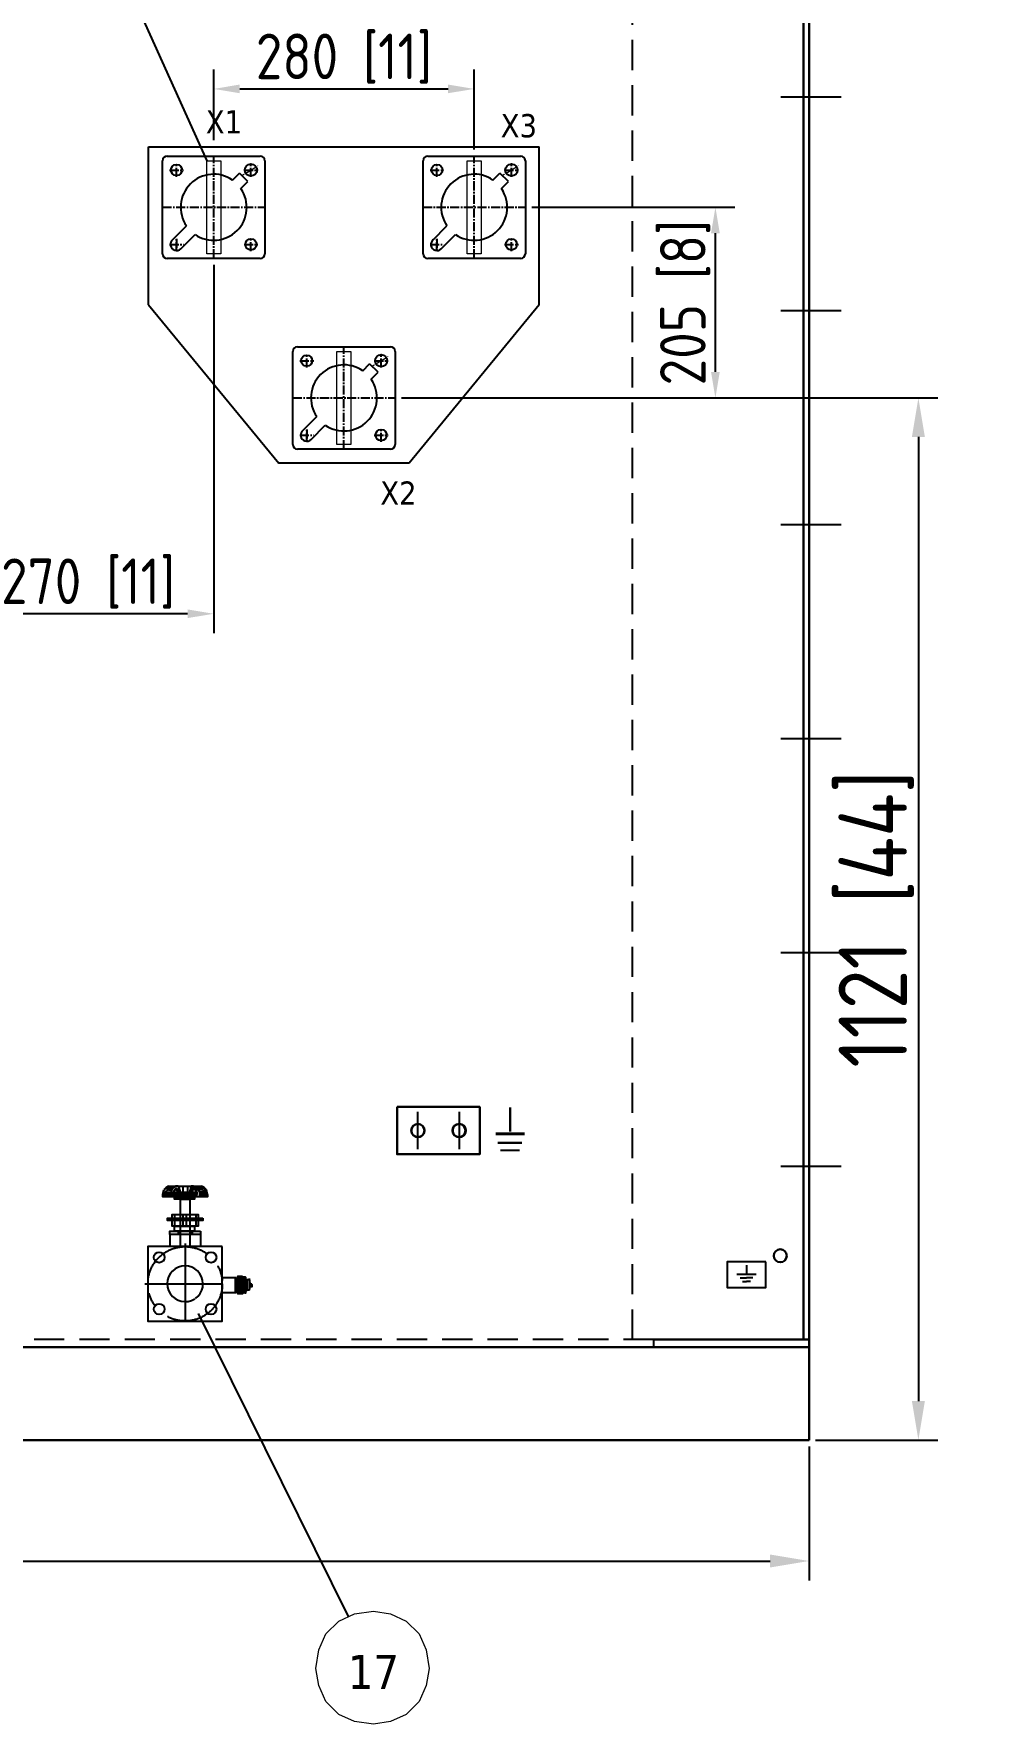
# Model space of a CAD drawing. Header units: inches. Extents: x 198356 to 209798, y -190593 to -183267.
# Drawn here: x 200912 to 201928, y -186338 to -184521 of the extents above; entities that cross this region are included whole.
import ezdxf

# ---------------------------------------------------------------- set-up
doc = ezdxf.new("R2010")
doc.units = ezdxf.units.IN
doc.header["$LTSCALE"] = 13
for name, pattern in [('CENTER', [50.8, 31.75, -6.35, 6.35, -6.35]), ('CENTER2', [1.125, 0.75, -0.125, 0.125, -0.125]), ('CENTERX2', [101.6, 63.5, -12.7, 12.7, -12.7]), ('DASHED', [0.75, 0.5, -0.25])]:
    doc.linetypes.add(name, pattern=pattern)
doc.layers.get('0').update_dxf_attribs({"color": 1, "linetype": 'CENTER'})
for name, color, linetype in [('1', 4, 'Continuous'), ('4虚线层', 6, 'DASHED'), ('7标注层', 4, 'Continuous'), ('中心线', 1, 'CENTER2'), ('粗实线', 4, 'Continuous')]:
    doc.layers.add(name, color=color, linetype=linetype)
for name, color, linetype, lineweight in [('1粗实线', 4, 'Continuous', 50), ('2细实线', 3, 'Continuous', 20), ('尺寸层', 7, 'Continuous', 15), ('标注、文本', 3, 'Continuous', 25), ('铁心', 3, 'Continuous', 0)]:
    doc.layers.add(name, color=color, linetype=linetype, lineweight=lineweight)
doc.styles.get("Standard").update_dxf_attribs({"font": 'gbenor.shx', "bigfont": 'gbcbig.shx'})
doc.styles.add('Tahoma$001', font='tahoma.ttf', dxfattribs={"height": 2.159784})
doc.dimstyles.new('英寸 1-10', dxfattribs={"dimscale": 14, "dimtxt": 3.5, "dimasz": 2, "dimexe": 1.5, "dimexo": 0.5, "dimgap": 0.5, "dimtad": 1, "dimtoh": 1, "dimdec": 0, "dimdsep": 46, "dimtxsty": 'Standard', "dimcen": 2.5, "dimclrd": 3, "dimclre": 3, "dimclrt": 3, "dimadec": 0, "dimazin": 2, "dimtfac": 1, "dimtdec": 0, "dimtmove": 0, "dimatfit": 2, "dimfxl": 1, "dimarcsym": 0})

# ---------------------------------------------------------------- blocks, each defined once
blk = doc.blocks.new('A$C1DFE2BEF')
at = {"layer": '粗实线'}
h = blk.add_hatch(color=256, dxfattribs=at)
h.dxf.hatch_style = 2
h.paths.add_polyline_path([(99.9, 51.8), (99.9, 32.8), (104.9, 32.8)])
h = blk.add_hatch(color=256, dxfattribs=at)
h.dxf.hatch_style = 2
h.paths.add_polyline_path([(99.9, 51.8), (104.9, 51.8), (104.9, 32.8)])
at = {"layer": '1', "color": 1, "linetype": 'CENTERX2', "lineweight": -3, "ltscale": 0.1}
for p, q in [((43.3, 87.1), (43.3, 0)), ((0, 43.6), (86.7, 43.6))]:
    blk.add_line(p, q, dxfattribs=at)
at = {"layer": '1'}
blk.add_lwpolyline([(83.3, 83.6), (3.3, 83.6), (3.3, 3.6), (83.3, 3.6)], close=True, dxfattribs=at)
at = {"layer": '1', "color": 1, "linetype": 'CENTERX2', "lineweight": -3, "ltscale": 0.1}
blk.add_circle((43.3, 43.6), 40, dxfattribs=at)
at = {"layer": '1'}
for centre in [(15.5, 72), (71.2, 72), (15.5, 16.4), (71.2, 16.4)]:
    blk.add_circle(centre, 5.76, dxfattribs=at)
blk.add_arc((43.3, 43.6), 19.2, 305.0033, 302.381, dxfattribs=at)
at = {"layer": '粗实线'}
for points in [[(25.6, 148.6), (23, 147.3), (20.5, 144.8)], [(25.6, 147.3), (23, 146), (20.5, 144.8)], [(25.6, 146), (24.3, 144.8), (23, 143.5)], [(35.7, 148.6), (33.2, 148.6), (29.4, 146), (28.1, 142.2)], [(33.2, 146), (31.9, 144.8), (30.6, 142.2)], [(35.7, 142.2), (35.7, 144.8), (34.5, 146)], [(38.3, 142.2), (37, 147.3), (35.7, 148.6)], [(35.7, 144.8), (35.7, 146)], [(48.4, 142.2), (49.7, 147.3), (49.7, 148.6)], [(52.2, 146), (51, 146), (51, 144.8), (51, 142.2)], [(58.6, 142.2), (56, 146), (52.2, 148.6)], [(56, 142.2), (54.8, 144.8), (52.2, 146)], [(66.2, 144.8), (63.7, 147.3), (61.1, 148.6)], [(64.9, 144.8), (63.7, 146), (61.1, 147.3)], [(63.7, 143.5), (62.4, 144.8), (61.1, 146)], [(67.5, 139.7), (67.5, 137.1), (19.2, 137.1), (19.2, 139.7)], [(58.6, 139.7), (67.5, 139.7), (67.5, 137.1), (19.2, 137.1), (19.2, 139.7), (28.1, 139.7)], [(25.6, 144.8), (24.3, 144.8), (23, 143.5)], [(33.2, 144.8), (31.9, 144.8), (30.6, 142.2)], [(30.6, 137.1), (30.6, 142.2), (30.6, 139.7)], [(30.6, 139.7), (56, 139.7)], [(35.7, 142.2), (34.5, 144.8)], [(52.2, 144.8), (51, 144.8)], [(56, 142.2), (54.8, 144.8), (52.2, 144.8)], [(56, 137.1), (56, 142.2), (56, 139.7)], [(63.7, 143.5), (62.4, 144.8), (61.1, 144.8)], [(29.4, 114.3), (29.4, 118.1), (57.3, 118.1), (57.3, 114.3)], [(57.3, 111.7), (57.3, 105.4), (29.4, 105.4), (29.4, 111.7)], [(83.3, 50.5), (97.3, 50.5), (97.3, 34), (83.3, 34)], [(108.7, 35.3), (108.7, 49.3), (108.7, 50.5), (107.5, 50.5)], [(110, 36.6), (110, 48), (108.7, 48)], [(110, 36.6), (108.7, 35.3)], [(112.6, 36.6), (112.6, 48), (110, 48)], [(112.6, 48), (112.6, 46.7)], [(112.6, 36.6), (112.6, 37.8)], [(115.1, 42.9), (115.1, 41.7), (113.8, 41.7), (113.8, 42.9), (115.1, 42.9), (115.1, 40.4), (115.1, 42.9), (115.1, 41.7), (115.1, 40.4)], [(107.5, 34), (108.7, 34), (108.7, 35.3)]]:
    blk.add_lwpolyline(points, dxfattribs=at)
for points in [[(53.5, 137.1), (53.5, 134.6), (31.9, 134.6), (31.9, 137.1)], [(48.4, 134.6), (48.4, 83.6), (38.3, 83.6), (38.3, 134.6)], [(62.4, 114.3), (62.4, 113), (24.3, 113), (24.3, 114.3)], [(62.4, 113), (62.4, 111.7), (24.3, 111.7), (24.3, 113)], [(59.9, 100.3), (59.9, 96.5), (26.8, 96.5), (26.8, 100.3)], [(53.5, 105.4), (53.5, 100.3), (31.9, 100.3), (31.9, 105.4)], [(99.9, 49.3), (99.9, 35.3), (97.3, 35.3), (97.3, 49.3)], [(104.9, 51.8), (104.9, 32.8), (99.9, 32.8), (99.9, 51.8)], [(107.5, 50.5), (107.5, 34), (106.2, 34), (106.2, 50.5)], [(113.8, 44.2), (113.8, 40.4), (112.6, 40.4), (112.6, 44.2)]]:
    blk.add_lwpolyline(points, close=True, dxfattribs=at)
for points in [[(25.6, 148.6), (25.6, 148.6), (61.1, 148.6), (61.1, 148.6)], [(25.6, 147.3), (25.6, 147.3), (30.6, 147.3), (30.6, 147.3)], [(25.6, 146), (25.6, 146), (29.4, 146), (29.4, 146)], [(33.2, 146), (33.2, 146), (34.5, 146), (34.5, 146)], [(40.8, 148.6), (40.8, 148.6), (40.8, 137.1), (40.8, 137.1)], [(45.9, 148.6), (45.9, 148.6), (45.9, 137.1), (45.9, 137.1)], [(52.2, 148.6), (52.2, 148.6), (49.7, 148.6), (49.7, 148.6)], [(49.7, 147.3), (49.7, 147.3), (49.7, 148.6), (49.7, 148.6)], [(52.2, 146), (52.2, 146), (52.2, 147.3), (52.2, 147.3)], [(52.2, 144.8), (52.2, 144.8), (52.2, 146), (52.2, 146)], [(61.1, 147.3), (61.1, 147.3), (54.8, 147.3), (54.8, 147.3)], [(61.1, 146), (61.1, 146), (57.3, 146), (57.3, 146)], [(19.2, 139.7), (19.2, 139.7), (20.5, 144.8), (20.5, 144.8)], [(19.2, 139.7), (19.2, 139.7), (20.5, 144.8), (20.5, 144.8)], [(20.5, 139.7), (20.5, 139.7), (23, 143.5), (23, 143.5)], [(21.8, 139.7), (21.8, 139.7), (23, 143.5), (23, 143.5)], [(28.1, 139.7), (28.1, 139.7), (21.8, 139.7), (21.8, 139.7)], [(23, 142.2), (23, 142.2), (28.1, 142.2), (28.1, 142.2)], [(25.6, 144.8), (25.6, 144.8), (29.4, 144.8), (29.4, 144.8)], [(28.1, 142.2), (28.1, 142.2), (28.1, 137.1), (28.1, 137.1)], [(28.1, 139.7), (28.1, 139.7), (30.6, 139.7), (30.6, 139.7)], [(30.6, 142.2), (30.6, 142.2), (56, 142.2), (56, 142.2)], [(56, 139.7), (56, 139.7), (30.6, 139.7), (30.6, 139.7)], [(33.2, 144.8), (33.2, 144.8), (34.5, 144.8), (34.5, 144.8)], [(51, 144.8), (51, 144.8), (49.7, 142.2), (49.7, 142.2)], [(61.1, 144.8), (61.1, 144.8), (57.3, 144.8), (57.3, 144.8)], [(58.6, 142.2), (58.6, 142.2), (63.7, 142.2), (63.7, 142.2)], [(63.7, 142.2), (63.7, 142.2), (58.6, 142.2), (58.6, 142.2)], [(58.6, 142.2), (58.6, 142.2), (58.6, 137.1), (58.6, 137.1)], [(67.5, 139.7), (67.5, 139.7), (58.6, 139.7), (58.6, 139.7)], [(58.6, 139.7), (58.6, 139.7), (64.9, 139.7), (64.9, 139.7)], [(64.9, 139.7), (64.9, 139.7), (63.7, 143.5), (63.7, 143.5)], [(64.9, 139.7), (64.9, 139.7), (63.7, 143.5), (63.7, 143.5)], [(67.5, 139.7), (67.5, 139.7), (64.9, 144.8), (64.9, 144.8)], [(67.5, 139.7), (67.5, 139.7), (66.2, 144.8), (66.2, 144.8)], [(67.5, 137.1), (67.5, 137.1), (67.5, 139.7), (67.5, 139.7)], [(31.9, 118.1), (31.9, 118.1), (31.9, 114.3), (31.9, 114.3)], [(31.9, 111.7), (31.9, 111.7), (31.9, 105.4), (31.9, 105.4)], [(40.8, 118.1), (40.8, 118.1), (40.8, 114.3), (40.8, 114.3)], [(40.8, 111.7), (40.8, 111.7), (40.8, 105.4), (40.8, 105.4)], [(44.6, 118.1), (44.6, 118.1), (44.6, 114.3), (44.6, 114.3)], [(44.6, 111.7), (44.6, 111.7), (44.6, 105.4), (44.6, 105.4)], [(54.8, 118.1), (54.8, 118.1), (54.8, 114.3), (54.8, 114.3)], [(54.8, 111.7), (54.8, 111.7), (54.8, 105.4), (54.8, 105.4)], [(26.8, 96.5), (26.8, 96.5), (26.8, 83.6), (26.8, 83.6)], [(35.7, 100.3), (35.7, 100.3), (35.7, 96.5), (35.7, 96.5)], [(37, 100.3), (37, 100.3), (37, 96.5), (37, 96.5)], [(49.7, 100.3), (49.7, 100.3), (49.7, 96.5), (49.7, 96.5)], [(51, 100.3), (51, 100.3), (51, 96.5), (51, 96.5)], [(59.9, 96.5), (59.9, 96.5), (59.9, 83.6), (59.9, 83.6)], [(106.2, 50.5), (106.2, 50.5), (104.9, 50.5), (104.9, 50.5)], [(107.5, 50.5), (107.5, 50.5), (107.5, 51.8), (107.5, 51.8)], [(112.6, 36.6), (112.6, 36.6), (110, 36.6), (110, 36.6)], [(112.6, 48), (112.6, 48), (112.6, 49.3), (112.6, 49.3)], [(112.6, 46.7), (112.6, 46.7), (112.6, 37.8), (112.6, 37.8)], [(112.6, 36.6), (112.6, 36.6), (112.6, 37.8), (112.6, 37.8)], [(106.2, 34), (106.2, 34), (104.9, 34), (104.9, 34)], [(107.5, 34), (107.5, 34), (107.5, 35.3), (107.5, 35.3)]]:
    blk.add_open_spline(points, degree=3, dxfattribs=at)
blk = doc.blocks.new('257561')
at = {"layer": '标注、文本'}
for p, q in [((856.87, 2219.06), (856.87, 2214.09)), ((851.69, 2214.09), (862.06, 2214.09)), ((853.4, 2212.22), (856.87, 2212.22)), ((854.71, 2210.17), (856.87, 2210.17)), ((860.35, 2212.22), (856.87, 2212.22)), ((859.04, 2210.17), (856.87, 2210.17))]:
    blk.add_line(p, q, dxfattribs=at)
blk = doc.blocks.new('*U71')
at = {"layer": '1', "color": 1, "linetype": 'CENTERX2', "lineweight": -3, "ltscale": 0.1}
blk.add_line((32.5, 0), (-32.5, 0), dxfattribs=at)
blk = doc.blocks.new('*D77')
at = {"layer": '2细实线', "color": 3, "linetype": 'ByBlock', "lineweight": -2}
for p, q in [((199645.8, -186039.8), (199645.8, -186183.8)), ((201745.8, -186039.8), (201745.8, -186183.8)), ((199687.8, -186162.8), (201703.8, -186162.8))]:
    blk.add_line(p, q, dxfattribs=at)
at = {"layer": '2细实线', "color": 3, "linetype": 'ByBlock'}
for points in [[(199687.8, -186155.8), (199687.8, -186169.8), (199645.8, -186162.8)], [(201703.8, -186155.8), (201703.8, -186169.8), (201745.8, -186162.8)]]:
    blk.add_solid(points, dxfattribs=at)
at = {"layer": 'Defpoints', "color": 0, "linetype": 'ByBlock'}
for p in [(199645.8, -186032.8), (201745.8, -186032.8), (201745.8, -186162.8)]:
    blk.add_point(p, dxfattribs=at)
at = {"layer": '2细实线', "color": 3, "linetype": 'ByBlock', "insert": (200695.8, -186117.6), "char_height": 73.5, "attachment_point": 5}
blk.add_mtext('2100 [83]', dxfattribs=at)
blk = doc.blocks.new('*D78')
at = {"layer": '2细实线', "color": 3, "linetype": 'ByBlock', "lineweight": -2}
for p, q in [((201587.8, -184912.3), (201884.3, -184912.3)), ((201863.3, -184954.3), (201863.3, -185990.8)), ((201752.8, -186032.8), (201884.3, -186032.8))]:
    blk.add_line(p, q, dxfattribs=at)
at = {"layer": '2细实线', "color": 3, "linetype": 'ByBlock'}
for points in [[(201856.3, -184954.3), (201870.3, -184954.3), (201863.3, -184912.3)], [(201856.3, -185990.8), (201870.3, -185990.8), (201863.3, -186032.8)]]:
    blk.add_solid(points, dxfattribs=at)
at = {"layer": 'Defpoints', "color": 0, "linetype": 'ByBlock'}
for p in [(201580.8, -184912.3), (201745.8, -186032.8), (201863.3, -186032.8)]:
    blk.add_point(p, dxfattribs=at)
at = {"layer": '2细实线', "color": 3, "linetype": 'ByBlock', "insert": (201818, -185472.6), "char_height": 73.5, "attachment_point": 5, "rotation": 90}
blk.add_mtext('1121 [44]', dxfattribs=at)
blk = doc.blocks.new('*D249')
at = {"layer": '2细实线', "color": 3, "linetype": 'ByBlock', "lineweight": -2}
for p, q in [((201105.8, -184769.3), (201105.8, -185165.4)), ((200835.8, -185136.7), (200835.8, -185165.4)), ((201077.8, -185144.4), (200863.8, -185144.4))]:
    blk.add_line(p, q, dxfattribs=at)
at = {"layer": '2细实线', "color": 3, "linetype": 'ByBlock'}
for points in [[(200863.8, -185139.7), (200863.8, -185149), (200835.8, -185144.4)], [(201077.8, -185139.7), (201077.8, -185149), (201105.8, -185144.4)]]:
    blk.add_solid(points, dxfattribs=at)
at = {"layer": 'Defpoints', "color": 0, "linetype": 'ByBlock'}
for p in [(201105.8, -184762.3), (200835.8, -185129.7), (200835.8, -185144.4)]:
    blk.add_point(p, dxfattribs=at)
at = {"layer": '2细实线', "color": 3, "linetype": 'ByBlock', "insert": (200970.8, -185111.9), "char_height": 49, "attachment_point": 5}
blk.add_mtext('270 [11]', dxfattribs=at)
blk = doc.blocks.new('*D250')
at = {"layer": '2细实线', "color": 3, "linetype": 'ByBlock', "lineweight": -2}
for p, q in [((201447.8, -184707.3), (201666.1, -184707.3)), ((201645.1, -184884.3), (201645.1, -184735.3)), ((201307.8, -184912.3), (201666.1, -184912.3))]:
    blk.add_line(p, q, dxfattribs=at)
at = {"layer": '2细实线', "color": 3, "linetype": 'ByBlock'}
for points in [[(201640.4, -184735.3), (201649.8, -184735.3), (201645.1, -184707.3)], [(201640.4, -184884.3), (201649.8, -184884.3), (201645.1, -184912.3)]]:
    blk.add_solid(points, dxfattribs=at)
at = {"layer": 'Defpoints', "color": 0, "linetype": 'ByBlock'}
for p in [(201440.8, -184707.3), (201645.1, -184707.3), (201300.8, -184912.3)]:
    blk.add_point(p, dxfattribs=at)
at = {"layer": '2细实线', "color": 3, "linetype": 'ByBlock', "insert": (201612.6, -184809.8), "char_height": 49, "attachment_point": 5, "rotation": 90}
blk.add_mtext('205 [8]', dxfattribs=at)
blk = doc.blocks.new('*D252')
at = {"layer": '2细实线', "color": 3, "linetype": 'ByBlock', "lineweight": -2}
for p, q in [((201105.8, -184635.3), (201105.8, -184559.1)), ((201385.8, -184645.3), (201385.8, -184559.1)), ((201133.8, -184580.1), (201357.8, -184580.1))]:
    blk.add_line(p, q, dxfattribs=at)
at = {"layer": '2细实线', "color": 3, "linetype": 'ByBlock'}
for points in [[(201133.8, -184575.4), (201133.8, -184584.7), (201105.8, -184580.1)], [(201357.8, -184575.4), (201357.8, -184584.7), (201385.8, -184580.1)]]:
    blk.add_solid(points, dxfattribs=at)
at = {"layer": 'Defpoints', "color": 0, "linetype": 'ByBlock'}
for p in [(201385.8, -184580.1), (201105.8, -184642.3), (201385.8, -184652.3)]:
    blk.add_point(p, dxfattribs=at)
at = {"layer": '2细实线', "color": 3, "linetype": 'ByBlock', "insert": (201245.8, -184547.6), "char_height": 49, "attachment_point": 5}
blk.add_mtext('280 [11]', dxfattribs=at)
blk = doc.blocks.new('A$C4AB3304A')
at = {"layer": '标注、文本', "color": 4, "lineweight": 30}
blk.add_lwpolyline([(0, 51), (89, 51), (89, 0), (0, 0)], close=True, dxfattribs=at)
for centre in [(22.5, 25.5), (66.5, 25.5)]:
    blk.add_circle(centre, 7, dxfattribs=at)

msp = doc.modelspace()

# ---------------------------------------------------------------- hatches: boundary and pattern name
at = {"layer": '尺寸层', "lineweight": 50}
for points in [[(201153.289, -184662.169), (201153.729, -184662.877), (201151.386, -184663.844)], [(201433.289, -184662.169), (201433.729, -184662.877), (201431.386, -184663.844)], [(201137.929, -184671.727), (201138.369, -184672.435), (201140.272, -184670.76)], [(201417.929, -184671.727), (201418.369, -184672.435), (201420.272, -184670.76)], [(201277.929, -184876.727), (201278.369, -184877.435), (201280.272, -184875.76)], [(201293.289, -184867.169), (201293.729, -184867.877), (201291.386, -184868.844)]]:
    msp.add_hatch(color=256, dxfattribs=at).paths.add_polyline_path(points, flags=0)

# ---------------------------------------------------------------- linework, layer by layer
at = {"color": 4, "linetype": 'ByBlock'}
for p, q in [((201035.829, -184642.302), (201455.829, -184642.302)), ((201035.829, -184812.302), (201035.829, -184642.302)), ((201455.829, -184812.302), (201455.829, -184642.302)), ((201035.829, -184812.302), (201175.829, -184982.302)), ((201455.829, -184812.302), (201315.829, -184982.302)), ((201315.829, -184982.302), (201175.829, -184982.302))]:
    msp.add_line(p, q, dxfattribs=at)
at = {"layer": '1', "color": 1, "linetype": 'CENTERX2', "lineweight": -3, "ltscale": 0.1}
for p, q in [((201325.354, -185720.03), (201325.354, -185680.03)), ((201369.854, -185720.03), (201369.854, -185680.03)), ((201369.854, -185720.03), (201369.854, -185680.03))]:
    msp.add_line(p, q, dxfattribs=at)
at = {"layer": '2细实线'}
for points in [[(201098.329, -184657.302), (201113.329, -184657.302), (201113.329, -184757.302), (201098.329, -184757.302)], [(201378.329, -184657.302), (201393.329, -184657.302), (201393.329, -184757.302), (201378.329, -184757.302)], [(201238.329, -184862.302), (201253.329, -184862.302), (201253.329, -184962.302), (201238.329, -184962.302)]]:
    msp.add_lwpolyline(points, close=True, dxfattribs=at)
at = {"layer": '4虚线层', "ltscale": 5}
for p, q in [((201555.829, -185924.802), (201555.829, -184223.802)), ((201578.951, -185924.802), (199792.522, -185924.802)), ((201578.951, -185932.802), (201578.951, -185924.802))]:
    msp.add_line(p, q, dxfattribs=at)
at = {"layer": '7标注层', "color": 3, "linetype": 'ByBlock'}
msp.add_lwpolyline([(200788.651, -183970.744), (201098.329, -184657.302)], dxfattribs=at)
at = {"layer": '中心线'}
for p, q in [((201065.829, -184674.532), (201065.829, -184660.072)), ((201105.829, -184762.302), (201105.829, -184652.302)), ((201145.829, -184674.532), (201145.829, -184660.072)), ((201345.829, -184674.532), (201345.829, -184660.072)), ((201385.829, -184762.302), (201385.829, -184652.302)), ((201425.829, -184674.532), (201425.829, -184660.072)), ((201058.43, -184667.321), (201073.319, -184667.321)), ((201138.43, -184667.321), (201153.319, -184667.321)), ((201338.43, -184667.321), (201353.319, -184667.321)), ((201418.43, -184667.321), (201433.319, -184667.321)), ((201050.829, -184707.302), (201160.829, -184707.302)), ((201330.829, -184707.302), (201440.829, -184707.302)), ((201058.43, -184747.302), (201073.319, -184747.302)), ((201065.829, -184754.513), (201065.829, -184740.053)), ((201065.829, -184741.302), (201065.829, -184753.302)), ((201138.43, -184747.321), (201153.319, -184747.321)), ((201145.829, -184754.532), (201145.829, -184740.072)), ((201338.43, -184747.302), (201353.319, -184747.302)), ((201345.829, -184754.513), (201345.829, -184740.053)), ((201345.829, -184741.302), (201345.829, -184753.302)), ((201418.43, -184747.321), (201433.319, -184747.321)), ((201425.829, -184754.532), (201425.829, -184740.072)), ((201205.829, -184879.532), (201205.829, -184865.072)), ((201245.829, -184967.302), (201245.829, -184857.302)), ((201285.829, -184879.532), (201285.829, -184865.072)), ((201198.43, -184872.321), (201213.319, -184872.321)), ((201278.43, -184872.321), (201293.319, -184872.321)), ((201190.829, -184912.302), (201300.829, -184912.302)), ((201198.43, -184952.302), (201213.319, -184952.302)), ((201205.829, -184959.513), (201205.829, -184945.053)), ((201205.829, -184946.302), (201205.829, -184958.302)), ((201278.43, -184952.321), (201293.319, -184952.321)), ((201285.829, -184959.532), (201285.829, -184945.072))]:
    msp.add_line(p, q, dxfattribs=at)
at = {"layer": '尺寸层'}
for p, q in [((201140.272, -184670.76), (201151.386, -184663.844)), ((201420.272, -184670.76), (201431.386, -184663.844)), ((201138.149, -184672.081), (201136.026, -184673.402)), ((201418.149, -184672.081), (201416.026, -184673.402)), ((201278.149, -184877.081), (201276.026, -184878.402)), ((201280.272, -184875.76), (201291.386, -184868.844))]:
    msp.add_line(p, q, dxfattribs=at)
at = {"layer": '标注、文本', "color": 4, "lineweight": 30}
for p, q in [((201745.829, -186032.802), (201745.829, -184031.807)), ((201739.829, -185924.802), (201739.829, -184067.807)), ((201745.829, -185852.802), (201745.829, -185752.802)), ((201745.829, -185932.802), (199645.829, -185932.802)), ((201578.951, -185924.802), (201745.829, -185924.802)), ((201745.829, -186032.802), (199645.829, -186032.802))]:
    msp.add_line(p, q, dxfattribs=at)
at = {"layer": '标注、文本', "ltscale": 16.7707}
msp.add_line((201250.687, -186222.616), (201089.491, -185896.845), dxfattribs=at)
at = {"layer": '标注、文本'}
msp.add_lwpolyline([(201699.317, -185841.052), (201657.797, -185841.052), (201657.797, -185868.761), (201699.317, -185868.761)], close=True, dxfattribs=at)
at = {"layer": '粗实线'}
for p, q in [((201050.829, -184757.302), (201050.829, -184657.302)), ((201055.829, -184652.302), (201155.829, -184652.302)), ((201160.829, -184657.302), (201160.829, -184757.302)), ((201330.829, -184757.302), (201330.829, -184657.302)), ((201335.829, -184652.302), (201435.829, -184652.302)), ((201440.829, -184657.302), (201440.829, -184757.302)), ((201125.947, -184678.053), (201133.411, -184670.59)), ((201142.595, -184679.774), (201133.411, -184670.589)), ((201135.128, -184687.256), (201142.603, -184679.782)), ((201405.947, -184678.053), (201413.411, -184670.59)), ((201422.595, -184679.774), (201413.411, -184670.589)), ((201415.128, -184687.256), (201422.603, -184679.782)), ((201061.279, -184742.705), (201076.575, -184727.413)), ((201070.47, -184751.899), (201085.776, -184736.596)), ((201341.279, -184742.705), (201356.575, -184727.413)), ((201350.47, -184751.899), (201365.776, -184736.596)), ((201155.829, -184762.302), (201055.829, -184762.302)), ((201435.829, -184762.302), (201335.829, -184762.302)), ((201190.829, -184962.302), (201190.829, -184862.302)), ((201195.829, -184857.302), (201295.829, -184857.302)), ((201300.829, -184862.302), (201300.829, -184962.302)), ((201265.947, -184883.053), (201273.411, -184875.59)), ((201282.595, -184884.774), (201273.411, -184875.589)), ((201275.128, -184892.256), (201282.603, -184884.782)), ((201201.279, -184947.705), (201216.575, -184932.413)), ((201210.47, -184956.899), (201225.776, -184941.596)), ((201295.829, -184967.302), (201195.829, -184967.302))]:
    msp.add_line(p, q, dxfattribs=at)
for centre, radius in [((201065.829, -184667.302), 6), ((201145.829, -184667.302), 6.545), ((201345.829, -184667.302), 6), ((201425.829, -184667.302), 6.545), ((201145.829, -184747.302), 6), ((201425.829, -184747.302), 6), ((201205.829, -184872.302), 6), ((201285.829, -184872.302), 6.545), ((201285.829, -184952.302), 6)]:
    msp.add_circle(centre, radius, dxfattribs=at)
at = {"layer": '粗实线', "lineweight": 30}
for centre, radius in [((201325.354, -185700.03), 7.15), ((201369.854, -185700.03), 7.15), ((201369.854, -185700.03), 7.15), ((201714.852, -185834.602), 7)]:
    msp.add_circle(centre, radius, dxfattribs=at)
at = {"layer": '粗实线'}
for centre, radius, start, end in [((201055.829, -184657.302), 5, 90, 180), ((201155.829, -184657.302), 5, 0, 90), ((201335.829, -184657.302), 5, 90, 180), ((201435.829, -184657.302), 5, 0, 90), ((201105.829, -184707.302), 35.5, 55.479892, 214.506696), ((201385.829, -184707.302), 35.5, 55.479892, 214.506696), ((201105.829, -184707.302), 35.5, 235.607302, 34.379287), ((201385.829, -184707.302), 35.5, 235.607302, 34.379287), ((201055.829, -184757.302), 5, 180, 270), ((201065.829, -184747.302), 6.532, 126.938401, 315.275646), ((201155.829, -184757.302), 5, 270, 0), ((201335.829, -184757.302), 5, 180, 270), ((201345.829, -184747.302), 6.532, 126.938401, 315.275646), ((201435.829, -184757.302), 5, 270, 0), ((201195.829, -184862.302), 5, 90, 180), ((201295.829, -184862.302), 5, 0, 90), ((201245.829, -184912.302), 35.5, 55.479892, 214.506696), ((201245.829, -184912.302), 35.5, 235.607302, 34.379287), ((201205.829, -184952.302), 6.532, 126.938401, 315.275646), ((201195.829, -184962.302), 5, 180, 270), ((201295.829, -184962.302), 5, 270, 0)]:
    msp.add_arc(centre, radius, start, end, dxfattribs=at)
at = {"layer": '铁心'}
msp.add_lwpolyline([(201215.671, -186278.308), (201218.683, -186258.128), (201226.514, -186241.261), (201240.368, -186227.407), (201257.235, -186219.576), (201277.414, -186216.564), (201295.787, -186219.576), (201312.653, -186227.407), (201326.508, -186241.261), (201334.339, -186258.128), (201337.351, -186278.308), (201334.339, -186296.68), (201326.508, -186313.848), (201312.653, -186327.702), (201295.787, -186335.232), (201277.414, -186338.244), (201257.235, -186335.232), (201240.368, -186327.702), (201226.514, -186313.848), (201218.683, -186296.68)], close=True, dxfattribs=at)

# ---------------------------------------------------------------- block references
at = {"layer": '1粗实线', "color": 0, "linetype": 'ByBlock', "lineweight": -2}
for p in [(201747.91, -184588.807), (201747.91, -184818.807), (201747.91, -185048.807), (201747.91, -185278.807), (201747.91, -185508.807), (201747.91, -185738.807)]:
    msp.add_blockref('*U71', p, dxfattribs=at)
at = {"layer": '标注、文本'}
for name, p in [('A$C4AB3304A', (201302.854, -185725.53)), ('A$C1DFE2BEF', (201031.782, -185908.363))]:
    msp.add_blockref(name, p, dxfattribs=at)
at = {"layer": '标注、文本', "xscale": -2, "yscale": 2, "zscale": 2}
msp.add_blockref('257561', (203392.283, -190282.763), dxfattribs=at)

# ---------------------------------------------------------------- texts
at = {"layer": '标注、文本', "style": 'Tahoma$001'}
for s, p in [('X1', (201097.334, -184628.017)), ('X3', (201414.314, -184632.159)), ('X2', (201284.869, -185027.135))]:
    msp.add_text(s, height=25, dxfattribs=at).set_placement(p)
for height, rotation, p in [(25, 180, (201428.599, -185675.151)), (30, 270, (201408.765, -185698.545)), (25, 270, (201411.218, -185708.987)), (20, 270, (201414.005, -185718.058))]:
    msp.add_text('l', height=height, rotation=rotation, dxfattribs=at).set_placement(p)
at = {"layer": '铁心', "style": 'Tahoma$001'}
msp.add_text('17', height=36.7741, dxfattribs=at).set_placement((201249.91, -186300.47))

# ---------------------------------------------------------------- dimensions: what is measured, and where the dimension line sits
at = {"layer": '2细实线', "linetype": 'ByBlock'}
dim = msp.add_linear_dim(base=(201385.829, -184580.074), p1=(201105.829, -184642.302), p2=(201385.829, -184652.302), dimstyle='英寸 1-10', dxfattribs=at)
dim.commit()
dim.dimension.update_dxf_attribs({"geometry": '*D252', "text_midpoint": (201245.829, -184547.553)})
dim = msp.add_linear_dim(base=(201645.103, -184707.302), p1=(201300.829, -184912.302), p2=(201440.829, -184707.302), angle=90, dimstyle='英寸 1-10', dxfattribs=at)
dim.commit()
dim.dimension.update_dxf_attribs({"geometry": '*D250', "text_midpoint": (201612.583, -184809.802)})
dim = msp.add_linear_dim(base=(200835.829, -185144.374), p1=(201105.829, -184762.302), p2=(200835.829, -185129.668), dimstyle='英寸 1-10', dxfattribs=at)
dim.commit()
dim.dimension.update_dxf_attribs({"geometry": '*D249', "text_midpoint": (200970.829, -185144.374), "dimtype": 160})
dim = msp.add_linear_dim(base=(201863.254686463, -186032.802093603), p1=(201580.82847009, -184912.302093603), p2=(201745.828907861, -186032.802093603), angle=90, dimstyle='英寸 1-10', override={"dimtxt": 5.25, "dimasz": 3}, dxfattribs=at)
dim.commit()
dim.dimension.update_dxf_attribs({"geometry": '*D78', "text_midpoint": (201817.973436463, -185472.552093603)})
dim = msp.add_linear_dim(base=(201745.829, -186162.833), p1=(199645.829, -186032.802), p2=(201745.829, -186032.802), dimstyle='英寸 1-10', override={"dimtxt": 5.25, "dimasz": 3}, dxfattribs=at)
dim.commit()
dim.dimension.update_dxf_attribs({"geometry": '*D77', "text_midpoint": (200695.829, -186117.552)})

doc.saveas('drawing.dxf')
